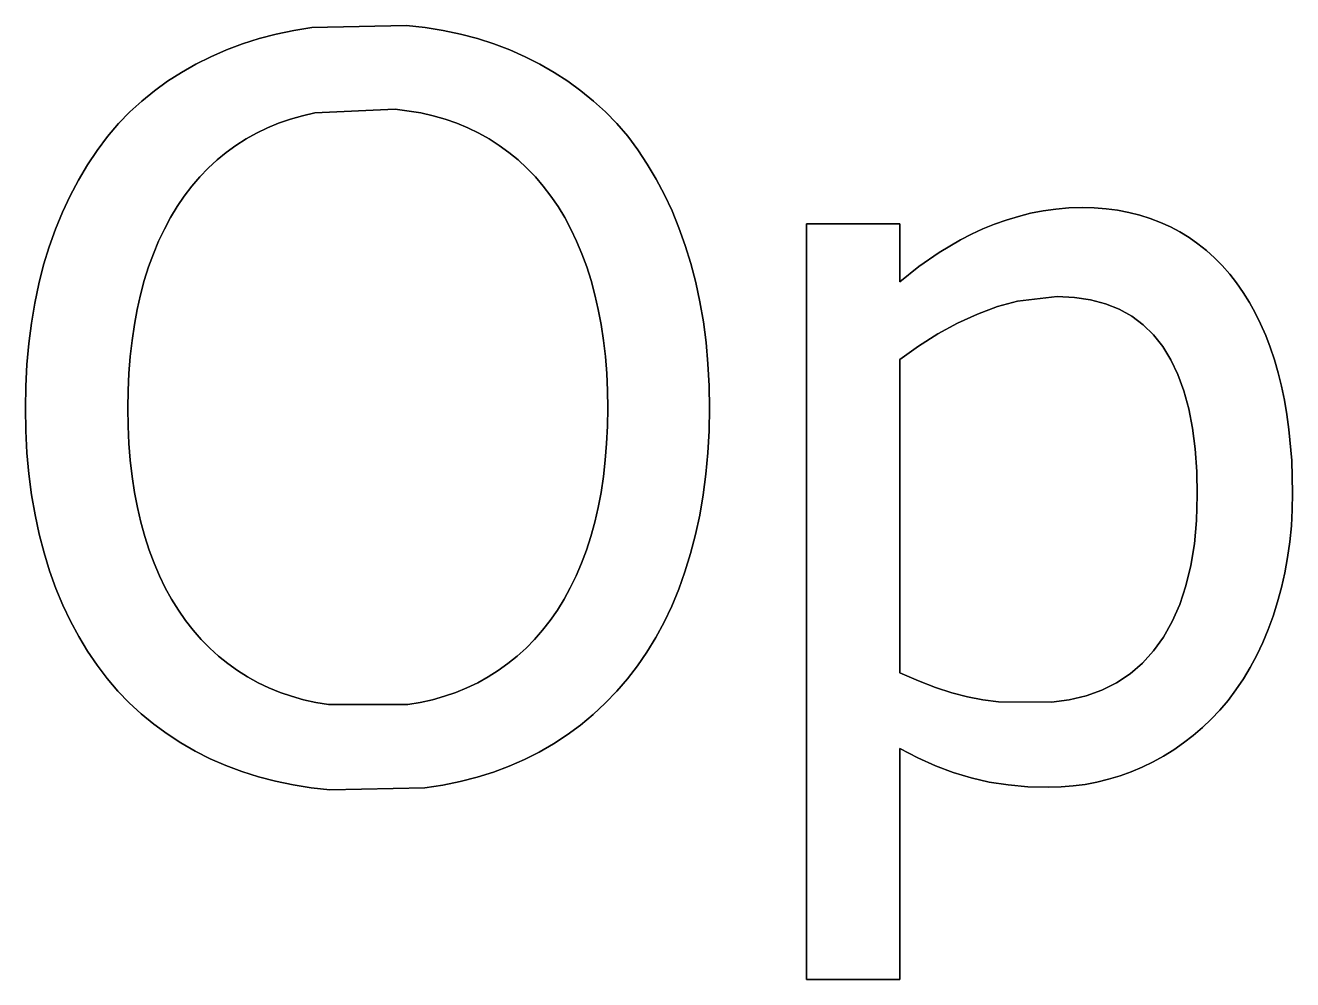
# Model space of a CAD drawing. Extents: x -216 to 0, y 0 to 300.
# Drawn here: x -156.72 to -137.75, y 85.89 to 100.18 of the extents above; entities that cross this region are included whole.
import ezdxf

# ---------------------------------------------------------------- set-up
doc = ezdxf.new("R2010")
doc.units = 0

msp = doc.modelspace()

# ---------------------------------------------------------------- linework, layer by layer
at = {"layer": 'layer0'}
for points in [[(-153.22, 99.98, 0), (-152.964, 100.048, 0)], [(-152.964, 100.048, 0), (-153.22, 99.98, 0)], [(-152.964, 100.048, 0), (-152.702, 100.103, 0)], [(-152.702, 100.103, 0), (-152.964, 100.048, 0)], [(-152.702, 100.103, 0), (-152.432, 100.147, 0)], [(-152.432, 100.147, 0), (-152.702, 100.103, 0)], [(-152.432, 100.147, 0), (-151.012, 100.179, 0)], [(-151.012, 100.179, 0), (-152.432, 100.147, 0)], [(-151.012, 100.179, 0), (-150.735, 100.147, 0)], [(-150.735, 100.147, 0), (-151.012, 100.179, 0)], [(-150.735, 100.147, 0), (-150.466, 100.103, 0)], [(-150.466, 100.103, 0), (-150.735, 100.147, 0)], [(-150.466, 100.103, 0), (-150.204, 100.048, 0)], [(-150.204, 100.048, 0), (-150.466, 100.103, 0)], [(-150.204, 100.048, 0), (-149.951, 99.98, 0)], [(-149.951, 99.98, 0), (-150.204, 100.048, 0)], [(-153.71, 99.811, 0), (-153.469, 99.901, 0)], [(-153.469, 99.901, 0), (-153.71, 99.811, 0)], [(-153.469, 99.901, 0), (-153.22, 99.98, 0)], [(-153.22, 99.98, 0), (-153.469, 99.901, 0)], [(-149.951, 99.98, 0), (-149.705, 99.901, 0)], [(-149.705, 99.901, 0), (-149.951, 99.98, 0)], [(-149.705, 99.901, 0), (-149.467, 99.811, 0)], [(-149.467, 99.811, 0), (-149.705, 99.901, 0)], [(-154.168, 99.598, 0), (-153.943, 99.71, 0)], [(-153.943, 99.71, 0), (-154.168, 99.598, 0)], [(-153.943, 99.71, 0), (-153.71, 99.811, 0)], [(-153.71, 99.811, 0), (-153.943, 99.71, 0)], [(-149.467, 99.811, 0), (-149.238, 99.71, 0)], [(-149.238, 99.71, 0), (-149.467, 99.811, 0)], [(-149.238, 99.71, 0), (-149.016, 99.598, 0)], [(-149.016, 99.598, 0), (-149.238, 99.71, 0)], [(-154.591, 99.342, 0), (-154.384, 99.475, 0)], [(-154.384, 99.475, 0), (-154.591, 99.342, 0)], [(-154.384, 99.475, 0), (-154.168, 99.598, 0)], [(-154.168, 99.598, 0), (-154.384, 99.475, 0)], [(-149.016, 99.598, 0), (-148.803, 99.475, 0)], [(-148.803, 99.475, 0), (-149.016, 99.598, 0)], [(-148.803, 99.475, 0), (-148.598, 99.342, 0)], [(-148.598, 99.342, 0), (-148.803, 99.475, 0)], [(-154.789, 99.199, 0), (-154.591, 99.342, 0)], [(-154.591, 99.342, 0), (-154.789, 99.199, 0)], [(-148.598, 99.342, 0), (-148.401, 99.199, 0)], [(-148.401, 99.199, 0), (-148.598, 99.342, 0)], [(-154.978, 99.046, 0), (-154.789, 99.199, 0)], [(-154.789, 99.199, 0), (-154.978, 99.046, 0)], [(-148.401, 99.199, 0), (-148.213, 99.046, 0)], [(-148.213, 99.046, 0), (-148.401, 99.199, 0)], [(-155.324, 98.712, 0), (-155.156, 98.884, 0)], [(-155.156, 98.884, 0), (-155.324, 98.712, 0)], [(-155.156, 98.884, 0), (-154.978, 99.046, 0)], [(-154.978, 99.046, 0), (-155.156, 98.884, 0)], [(-152.387, 98.869, 0), (-152.573, 98.827, 0)], [(-152.573, 98.827, 0), (-152.387, 98.869, 0)], [(-151.183, 98.926, 0), (-152.387, 98.869, 0)], [(-152.387, 98.869, 0), (-151.183, 98.926, 0)], [(-150.799, 98.869, 0), (-151.183, 98.926, 0)], [(-151.183, 98.926, 0), (-150.799, 98.869, 0)], [(-150.615, 98.827, 0), (-150.799, 98.869, 0)], [(-150.799, 98.869, 0), (-150.615, 98.827, 0)], [(-148.213, 99.046, 0), (-148.034, 98.884, 0)], [(-148.034, 98.884, 0), (-148.213, 99.046, 0)], [(-148.034, 98.884, 0), (-147.863, 98.712, 0)], [(-147.863, 98.712, 0), (-148.034, 98.884, 0)], [(-155.49, 98.514, 0), (-155.324, 98.712, 0)], [(-155.324, 98.712, 0), (-155.49, 98.514, 0)], [(-152.928, 98.715, 0), (-153.097, 98.645, 0)], [(-153.097, 98.645, 0), (-152.928, 98.715, 0)], [(-152.753, 98.775, 0), (-152.928, 98.715, 0)], [(-152.928, 98.715, 0), (-152.753, 98.775, 0)], [(-152.573, 98.827, 0), (-152.753, 98.775, 0)], [(-152.753, 98.775, 0), (-152.573, 98.827, 0)], [(-150.436, 98.775, 0), (-150.615, 98.827, 0)], [(-150.615, 98.827, 0), (-150.436, 98.775, 0)], [(-150.262, 98.715, 0), (-150.436, 98.775, 0)], [(-150.436, 98.775, 0), (-150.262, 98.715, 0)], [(-150.094, 98.645, 0), (-150.262, 98.715, 0)], [(-150.262, 98.715, 0), (-150.094, 98.645, 0)], [(-147.863, 98.712, 0), (-147.702, 98.518, 0)], [(-147.702, 98.518, 0), (-147.863, 98.712, 0)], [(-155.645, 98.307, 0), (-155.49, 98.514, 0)], [(-155.49, 98.514, 0), (-155.645, 98.307, 0)], [(-153.26, 98.567, 0), (-153.417, 98.479, 0)], [(-153.417, 98.479, 0), (-153.26, 98.567, 0)], [(-153.097, 98.645, 0), (-153.26, 98.567, 0)], [(-153.26, 98.567, 0), (-153.097, 98.645, 0)], [(-149.932, 98.567, 0), (-150.094, 98.645, 0)], [(-150.094, 98.645, 0), (-149.932, 98.567, 0)], [(-149.776, 98.479, 0), (-149.932, 98.567, 0)], [(-149.932, 98.567, 0), (-149.776, 98.479, 0)], [(-147.702, 98.518, 0), (-147.551, 98.315, 0)], [(-147.551, 98.315, 0), (-147.702, 98.518, 0)], [(-155.791, 98.09, 0), (-155.645, 98.307, 0)], [(-155.645, 98.307, 0), (-155.791, 98.09, 0)], [(-153.568, 98.383, 0), (-153.713, 98.278, 0)], [(-153.713, 98.278, 0), (-153.568, 98.383, 0)], [(-153.417, 98.479, 0), (-153.568, 98.383, 0)], [(-153.568, 98.383, 0), (-153.417, 98.479, 0)], [(-149.625, 98.383, 0), (-149.776, 98.479, 0)], [(-149.776, 98.479, 0), (-149.625, 98.383, 0)], [(-149.481, 98.278, 0), (-149.625, 98.383, 0)], [(-149.625, 98.383, 0), (-149.481, 98.278, 0)], [(-147.551, 98.315, 0), (-147.409, 98.101, 0)], [(-147.409, 98.101, 0), (-147.551, 98.315, 0)], [(-153.851, 98.164, 0), (-153.983, 98.042, 0)], [(-153.983, 98.042, 0), (-153.851, 98.164, 0)], [(-153.713, 98.278, 0), (-153.851, 98.164, 0)], [(-153.851, 98.164, 0), (-153.713, 98.278, 0)], [(-149.342, 98.164, 0), (-149.481, 98.278, 0)], [(-149.481, 98.278, 0), (-149.342, 98.164, 0)], [(-149.21, 98.042, 0), (-149.342, 98.164, 0)], [(-149.342, 98.164, 0), (-149.21, 98.042, 0)], [(-155.926, 97.864, 0), (-155.791, 98.09, 0)], [(-155.791, 98.09, 0), (-155.926, 97.864, 0)], [(-153.983, 98.042, 0), (-154.109, 97.911, 0)], [(-154.109, 97.911, 0), (-153.983, 98.042, 0)], [(-149.084, 97.911, 0), (-149.21, 98.042, 0)], [(-149.21, 98.042, 0), (-149.084, 97.911, 0)], [(-147.409, 98.101, 0), (-147.276, 97.877, 0)], [(-147.276, 97.877, 0), (-147.409, 98.101, 0)], [(-156.051, 97.628, 0), (-155.926, 97.864, 0)], [(-155.926, 97.864, 0), (-156.051, 97.628, 0)], [(-154.229, 97.771, 0), (-154.341, 97.623, 0)], [(-154.341, 97.623, 0), (-154.229, 97.771, 0)], [(-154.109, 97.911, 0), (-154.229, 97.771, 0)], [(-154.229, 97.771, 0), (-154.109, 97.911, 0)], [(-148.965, 97.771, 0), (-149.084, 97.911, 0)], [(-149.084, 97.911, 0), (-148.965, 97.771, 0)], [(-148.852, 97.623, 0), (-148.965, 97.771, 0)], [(-148.965, 97.771, 0), (-148.852, 97.623, 0)], [(-147.276, 97.877, 0), (-147.152, 97.644, 0)], [(-147.152, 97.644, 0), (-147.276, 97.877, 0)], [(-156.166, 97.383, 0), (-156.051, 97.628, 0)], [(-156.051, 97.628, 0), (-156.166, 97.383, 0)], [(-154.341, 97.623, 0), (-154.447, 97.467, 0)], [(-154.447, 97.467, 0), (-154.341, 97.623, 0)], [(-148.745, 97.467, 0), (-148.852, 97.623, 0)], [(-148.852, 97.623, 0), (-148.745, 97.467, 0)], [(-147.152, 97.644, 0), (-147.038, 97.401, 0)], [(-147.038, 97.401, 0), (-147.152, 97.644, 0)], [(-156.27, 97.128, 0), (-156.166, 97.383, 0)], [(-156.166, 97.383, 0), (-156.27, 97.128, 0)], [(-154.447, 97.467, 0), (-154.547, 97.303, 0)], [(-154.547, 97.303, 0), (-154.447, 97.467, 0)], [(-148.645, 97.303, 0), (-148.745, 97.467, 0)], [(-148.745, 97.467, 0), (-148.645, 97.303, 0)], [(-147.038, 97.401, 0), (-146.934, 97.148, 0)], [(-146.934, 97.148, 0), (-147.038, 97.401, 0)], [(-141.852, 97.32, 0), (-141.668, 97.367, 0)], [(-141.668, 97.367, 0), (-141.852, 97.32, 0)], [(-141.668, 97.367, 0), (-141.48, 97.403, 0)], [(-141.48, 97.403, 0), (-141.668, 97.367, 0)], [(-141.48, 97.403, 0), (-141.29, 97.43, 0)], [(-141.29, 97.43, 0), (-141.48, 97.403, 0)], [(-141.29, 97.43, 0), (-141.096, 97.447, 0)], [(-141.096, 97.447, 0), (-141.29, 97.43, 0)], [(-141.096, 97.447, 0), (-140.899, 97.452, 0)], [(-140.899, 97.452, 0), (-141.096, 97.447, 0)], [(-140.899, 97.452, 0), (-140.717, 97.448, 0)], [(-140.717, 97.448, 0), (-140.899, 97.452, 0)], [(-140.717, 97.448, 0), (-140.539, 97.434, 0)], [(-140.539, 97.434, 0), (-140.717, 97.448, 0)], [(-140.539, 97.434, 0), (-140.366, 97.411, 0)], [(-140.366, 97.411, 0), (-140.539, 97.434, 0)], [(-140.366, 97.411, 0), (-140.198, 97.379, 0)], [(-140.198, 97.379, 0), (-140.366, 97.411, 0)], [(-140.198, 97.379, 0), (-140.035, 97.338, 0)], [(-140.035, 97.338, 0), (-140.198, 97.379, 0)], [(-154.547, 97.303, 0), (-154.639, 97.13, 0)], [(-154.639, 97.13, 0), (-154.547, 97.303, 0)], [(-148.552, 97.13, 0), (-148.645, 97.303, 0)], [(-148.645, 97.303, 0), (-148.552, 97.13, 0)], [(-145.026, 97.209, 0), (-143.629, 97.209, 0)], [(-145.026, 85.895, 0), (-145.026, 97.209, 0)], [(-143.629, 97.209, 0), (-145.026, 97.209, 0)], [(-145.026, 97.209, 0), (-145.026, 85.895, 0)], [(-143.629, 97.209, 0), (-143.629, 96.341, 0)], [(-143.629, 96.341, 0), (-143.629, 97.209, 0)], [(-142.383, 97.131, 0), (-142.21, 97.202, 0)], [(-142.21, 97.202, 0), (-142.383, 97.131, 0)], [(-142.21, 97.202, 0), (-142.033, 97.265, 0)], [(-142.033, 97.265, 0), (-142.21, 97.202, 0)], [(-142.033, 97.265, 0), (-141.852, 97.32, 0)], [(-141.852, 97.32, 0), (-142.033, 97.265, 0)], [(-140.035, 97.338, 0), (-139.877, 97.288, 0)], [(-139.877, 97.288, 0), (-140.035, 97.338, 0)], [(-139.877, 97.288, 0), (-139.724, 97.23, 0)], [(-139.724, 97.23, 0), (-139.877, 97.288, 0)], [(-139.724, 97.23, 0), (-139.576, 97.162, 0)], [(-139.576, 97.162, 0), (-139.724, 97.23, 0)], [(-139.576, 97.162, 0), (-139.433, 97.087, 0)], [(-139.433, 97.087, 0), (-139.576, 97.162, 0)], [(-156.364, 96.865, 0), (-156.27, 97.128, 0)], [(-156.27, 97.128, 0), (-156.364, 96.865, 0)], [(-154.639, 97.13, 0), (-154.725, 96.95, 0)], [(-154.725, 96.95, 0), (-154.639, 97.13, 0)], [(-148.466, 96.95, 0), (-148.552, 97.13, 0)], [(-148.552, 97.13, 0), (-148.466, 96.95, 0)], [(-146.934, 97.148, 0), (-146.84, 96.885, 0)], [(-146.84, 96.885, 0), (-146.934, 97.148, 0)], [(-142.719, 96.967, 0), (-142.553, 97.052, 0)], [(-142.553, 97.052, 0), (-142.719, 96.967, 0)], [(-142.553, 97.052, 0), (-142.383, 97.131, 0)], [(-142.383, 97.131, 0), (-142.553, 97.052, 0)], [(-139.433, 97.087, 0), (-139.295, 97.002, 0)], [(-139.295, 97.002, 0), (-139.433, 97.087, 0)], [(-139.295, 97.002, 0), (-139.163, 96.909, 0)], [(-139.163, 96.909, 0), (-139.295, 97.002, 0)], [(-156.447, 96.593, 0), (-156.364, 96.865, 0)], [(-156.364, 96.865, 0), (-156.447, 96.593, 0)], [(-154.725, 96.95, 0), (-154.804, 96.761, 0)], [(-154.804, 96.761, 0), (-154.725, 96.95, 0)], [(-148.387, 96.761, 0), (-148.466, 96.95, 0)], [(-148.466, 96.95, 0), (-148.387, 96.761, 0)], [(-146.84, 96.885, 0), (-146.756, 96.613, 0)], [(-146.756, 96.613, 0), (-146.84, 96.885, 0)], [(-143.343, 96.568, 0), (-143.039, 96.778, 0)], [(-143.039, 96.778, 0), (-143.343, 96.568, 0)], [(-143.039, 96.778, 0), (-142.719, 96.967, 0)], [(-142.719, 96.967, 0), (-143.039, 96.778, 0)], [(-139.163, 96.909, 0), (-139.036, 96.808, 0)], [(-139.036, 96.808, 0), (-139.163, 96.909, 0)], [(-139.036, 96.808, 0), (-138.914, 96.699, 0)], [(-138.914, 96.699, 0), (-139.036, 96.808, 0)], [(-156.519, 96.312, 0), (-156.447, 96.593, 0)], [(-156.447, 96.593, 0), (-156.519, 96.312, 0)], [(-154.804, 96.761, 0), (-154.875, 96.564, 0)], [(-154.875, 96.564, 0), (-154.804, 96.761, 0)], [(-148.315, 96.564, 0), (-148.387, 96.761, 0)], [(-148.387, 96.761, 0), (-148.315, 96.564, 0)], [(-146.756, 96.613, 0), (-146.683, 96.331, 0)], [(-146.683, 96.331, 0), (-146.756, 96.613, 0)], [(-138.914, 96.699, 0), (-138.799, 96.582, 0)], [(-138.799, 96.582, 0), (-138.914, 96.699, 0)], [(-154.875, 96.564, 0), (-154.94, 96.36, 0)], [(-154.94, 96.36, 0), (-154.875, 96.564, 0)], [(-148.25, 96.36, 0), (-148.315, 96.564, 0)], [(-148.315, 96.564, 0), (-148.25, 96.36, 0)], [(-143.629, 96.341, 0), (-143.343, 96.568, 0)], [(-143.343, 96.568, 0), (-143.629, 96.341, 0)], [(-138.799, 96.582, 0), (-138.688, 96.456, 0)], [(-138.688, 96.456, 0), (-138.799, 96.582, 0)], [(-138.688, 96.456, 0), (-138.584, 96.323, 0)], [(-138.584, 96.323, 0), (-138.688, 96.456, 0)], [(-156.58, 96.022, 0), (-156.519, 96.312, 0)], [(-156.519, 96.312, 0), (-156.58, 96.022, 0)], [(-154.94, 96.36, 0), (-154.997, 96.147, 0)], [(-154.997, 96.147, 0), (-154.94, 96.36, 0)], [(-148.192, 96.147, 0), (-148.25, 96.36, 0)], [(-148.25, 96.36, 0), (-148.192, 96.147, 0)], [(-146.683, 96.331, 0), (-146.621, 96.04, 0)], [(-146.621, 96.04, 0), (-146.683, 96.331, 0)], [(-138.584, 96.323, 0), (-138.485, 96.181, 0)], [(-138.485, 96.181, 0), (-138.584, 96.323, 0)], [(-156.631, 95.723, 0), (-156.58, 96.022, 0)], [(-156.58, 96.022, 0), (-156.631, 95.723, 0)], [(-154.997, 96.147, 0), (-155.047, 95.927, 0)], [(-155.047, 95.927, 0), (-154.997, 96.147, 0)], [(-148.142, 95.927, 0), (-148.192, 96.147, 0)], [(-148.192, 96.147, 0), (-148.142, 95.927, 0)], [(-146.621, 96.04, 0), (-146.569, 95.74, 0)], [(-146.569, 95.74, 0), (-146.621, 96.04, 0)], [(-142.165, 95.969, 0), (-141.864, 96.051, 0)], [(-141.864, 96.051, 0), (-142.165, 95.969, 0)], [(-141.864, 96.051, 0), (-141.269, 96.119, 0)], [(-141.269, 96.119, 0), (-141.864, 96.051, 0)], [(-141.269, 96.119, 0), (-141.012, 96.107, 0)], [(-141.012, 96.107, 0), (-141.269, 96.119, 0)], [(-141.012, 96.107, 0), (-140.772, 96.072, 0)], [(-140.772, 96.072, 0), (-141.012, 96.107, 0)], [(-140.772, 96.072, 0), (-140.549, 96.013, 0)], [(-140.549, 96.013, 0), (-140.772, 96.072, 0)], [(-138.485, 96.181, 0), (-138.392, 96.032, 0)], [(-138.392, 96.032, 0), (-138.485, 96.181, 0)], [(-138.392, 96.032, 0), (-138.305, 95.875, 0)], [(-138.305, 95.875, 0), (-138.392, 96.032, 0)], [(-155.047, 95.927, 0), (-155.089, 95.699, 0)], [(-155.089, 95.699, 0), (-155.047, 95.927, 0)], [(-148.099, 95.699, 0), (-148.142, 95.927, 0)], [(-148.142, 95.927, 0), (-148.099, 95.699, 0)], [(-142.764, 95.722, 0), (-142.465, 95.858, 0)], [(-142.465, 95.858, 0), (-142.764, 95.722, 0)], [(-142.465, 95.858, 0), (-142.165, 95.969, 0)], [(-142.165, 95.969, 0), (-142.465, 95.858, 0)], [(-140.549, 96.013, 0), (-140.344, 95.931, 0)], [(-140.344, 95.931, 0), (-140.549, 96.013, 0)], [(-140.344, 95.931, 0), (-140.155, 95.826, 0)], [(-140.155, 95.826, 0), (-140.344, 95.931, 0)], [(-138.305, 95.875, 0), (-138.224, 95.711, 0)], [(-138.224, 95.711, 0), (-138.305, 95.875, 0)], [(-156.67, 95.417, 0), (-156.631, 95.723, 0)], [(-156.631, 95.723, 0), (-156.67, 95.417, 0)], [(-155.089, 95.699, 0), (-155.124, 95.464, 0)], [(-155.124, 95.464, 0), (-155.089, 95.699, 0)], [(-148.064, 95.464, 0), (-148.099, 95.699, 0)], [(-148.099, 95.699, 0), (-148.064, 95.464, 0)], [(-146.569, 95.74, 0), (-146.529, 95.43, 0)], [(-146.529, 95.43, 0), (-146.569, 95.74, 0)], [(-143.058, 95.561, 0), (-142.764, 95.722, 0)], [(-142.764, 95.722, 0), (-143.058, 95.561, 0)], [(-140.155, 95.826, 0), (-139.983, 95.697, 0)], [(-139.983, 95.697, 0), (-140.155, 95.826, 0)], [(-139.983, 95.697, 0), (-139.828, 95.545, 0)], [(-139.828, 95.545, 0), (-139.983, 95.697, 0)], [(-138.224, 95.711, 0), (-138.149, 95.539, 0)], [(-138.149, 95.539, 0), (-138.224, 95.711, 0)], [(-155.124, 95.464, 0), (-155.151, 95.22, 0)], [(-155.151, 95.22, 0), (-155.124, 95.464, 0)], [(-148.036, 95.22, 0), (-148.064, 95.464, 0)], [(-148.064, 95.464, 0), (-148.036, 95.22, 0)], [(-143.347, 95.379, 0), (-143.058, 95.561, 0)], [(-143.058, 95.561, 0), (-143.347, 95.379, 0)], [(-139.828, 95.545, 0), (-139.69, 95.37, 0)], [(-139.69, 95.37, 0), (-139.828, 95.545, 0)], [(-138.149, 95.539, 0), (-138.08, 95.36, 0)], [(-138.08, 95.36, 0), (-138.149, 95.539, 0)], [(-156.698, 95.101, 0), (-156.67, 95.417, 0)], [(-156.67, 95.417, 0), (-156.698, 95.101, 0)], [(-146.529, 95.43, 0), (-146.5, 95.111, 0)], [(-146.5, 95.111, 0), (-146.529, 95.43, 0)], [(-143.629, 95.177, 0), (-143.347, 95.379, 0)], [(-143.347, 95.379, 0), (-143.629, 95.177, 0)], [(-139.69, 95.37, 0), (-139.568, 95.172, 0)], [(-139.568, 95.172, 0), (-139.69, 95.37, 0)], [(-138.08, 95.36, 0), (-138.017, 95.173, 0)], [(-138.017, 95.173, 0), (-138.08, 95.36, 0)], [(-156.715, 94.778, 0), (-156.698, 95.101, 0)], [(-156.698, 95.101, 0), (-156.715, 94.778, 0)], [(-155.151, 95.22, 0), (-155.171, 94.97, 0)], [(-155.171, 94.97, 0), (-155.151, 95.22, 0)], [(-148.016, 94.97, 0), (-148.036, 95.22, 0)], [(-148.036, 95.22, 0), (-148.016, 94.97, 0)], [(-146.5, 95.111, 0), (-146.482, 94.784, 0)], [(-146.482, 94.784, 0), (-146.5, 95.111, 0)], [(-143.629, 90.489, 0), (-143.629, 95.177, 0)], [(-143.629, 95.177, 0), (-143.629, 90.489, 0)], [(-139.568, 95.172, 0), (-139.463, 94.951, 0)], [(-139.463, 94.951, 0), (-139.568, 95.172, 0)], [(-138.017, 95.173, 0), (-137.961, 94.979, 0)], [(-137.961, 94.979, 0), (-138.017, 95.173, 0)], [(-155.171, 94.97, 0), (-155.182, 94.712, 0)], [(-155.182, 94.712, 0), (-155.171, 94.97, 0)], [(-148.004, 94.712, 0), (-148.016, 94.97, 0)], [(-148.016, 94.97, 0), (-148.004, 94.712, 0)], [(-139.463, 94.951, 0), (-139.374, 94.707, 0)], [(-139.374, 94.707, 0), (-139.463, 94.951, 0)], [(-137.961, 94.979, 0), (-137.911, 94.778, 0)], [(-137.911, 94.778, 0), (-137.961, 94.979, 0)], [(-156.721, 94.447, 0), (-156.715, 94.778, 0)], [(-156.715, 94.778, 0), (-156.721, 94.447, 0)], [(-155.182, 94.712, 0), (-155.186, 94.447, 0)], [(-155.186, 94.447, 0), (-155.182, 94.712, 0)], [(-148, 94.447, 0), (-148.004, 94.712, 0)], [(-148.004, 94.712, 0), (-148, 94.447, 0)], [(-146.482, 94.784, 0), (-146.476, 94.447, 0)], [(-146.476, 94.447, 0), (-146.482, 94.784, 0)], [(-139.374, 94.707, 0), (-139.302, 94.44, 0)], [(-139.302, 94.44, 0), (-139.374, 94.707, 0)], [(-137.911, 94.778, 0), (-137.867, 94.57, 0)], [(-137.867, 94.57, 0), (-137.911, 94.778, 0)], [(-137.867, 94.57, 0), (-137.83, 94.354, 0)], [(-137.83, 94.354, 0), (-137.867, 94.57, 0)], [(-156.715, 94.11, 0), (-156.721, 94.447, 0)], [(-156.721, 94.447, 0), (-156.715, 94.11, 0)], [(-155.186, 94.447, 0), (-155.182, 94.18, 0)], [(-155.182, 94.18, 0), (-155.186, 94.447, 0)], [(-148.004, 94.18, 0), (-148, 94.447, 0)], [(-148, 94.447, 0), (-148.004, 94.18, 0)], [(-146.476, 94.447, 0), (-146.482, 94.11, 0)], [(-146.482, 94.11, 0), (-146.476, 94.447, 0)], [(-139.302, 94.44, 0), (-139.246, 94.15, 0)], [(-139.246, 94.15, 0), (-139.302, 94.44, 0)], [(-137.83, 94.354, 0), (-137.8, 94.132, 0)], [(-137.8, 94.132, 0), (-137.83, 94.354, 0)], [(-155.182, 94.18, 0), (-155.17, 93.92, 0)], [(-155.17, 93.92, 0), (-155.182, 94.18, 0)], [(-148.017, 93.92, 0), (-148.004, 94.18, 0)], [(-148.004, 94.18, 0), (-148.017, 93.92, 0)], [(-139.246, 94.15, 0), (-139.206, 93.838, 0)], [(-139.206, 93.838, 0), (-139.246, 94.15, 0)], [(-137.8, 94.132, 0), (-137.759, 93.668, 0)], [(-137.759, 93.668, 0), (-137.8, 94.132, 0)], [(-156.697, 93.782, 0), (-156.715, 94.11, 0)], [(-156.715, 94.11, 0), (-156.697, 93.782, 0)], [(-146.482, 94.11, 0), (-146.5, 93.781, 0)], [(-146.5, 93.781, 0), (-146.482, 94.11, 0)], [(-156.668, 93.464, 0), (-156.697, 93.782, 0)], [(-156.697, 93.782, 0), (-156.668, 93.464, 0)], [(-155.17, 93.92, 0), (-155.15, 93.669, 0)], [(-155.15, 93.669, 0), (-155.17, 93.92, 0)], [(-148.037, 93.669, 0), (-148.017, 93.92, 0)], [(-148.017, 93.92, 0), (-148.037, 93.669, 0)], [(-146.5, 93.781, 0), (-146.53, 93.461, 0)], [(-146.53, 93.461, 0), (-146.5, 93.781, 0)], [(-139.206, 93.838, 0), (-139.182, 93.503, 0)], [(-139.182, 93.503, 0), (-139.206, 93.838, 0)], [(-155.15, 93.669, 0), (-155.122, 93.425, 0)], [(-155.122, 93.425, 0), (-155.15, 93.669, 0)], [(-148.065, 93.425, 0), (-148.037, 93.669, 0)], [(-148.037, 93.669, 0), (-148.065, 93.425, 0)], [(-137.759, 93.668, 0), (-137.745, 93.177, 0)], [(-137.745, 93.177, 0), (-137.759, 93.668, 0)], [(-156.628, 93.154, 0), (-156.668, 93.464, 0)], [(-156.668, 93.464, 0), (-156.628, 93.154, 0)], [(-155.122, 93.425, 0), (-155.086, 93.189, 0)], [(-155.086, 93.189, 0), (-155.122, 93.425, 0)], [(-148.101, 93.189, 0), (-148.065, 93.425, 0)], [(-148.065, 93.425, 0), (-148.101, 93.189, 0)], [(-146.53, 93.461, 0), (-146.571, 93.15, 0)], [(-146.571, 93.15, 0), (-146.53, 93.461, 0)], [(-139.182, 93.503, 0), (-139.174, 93.145, 0)], [(-139.174, 93.145, 0), (-139.182, 93.503, 0)], [(-155.086, 93.189, 0), (-155.042, 92.961, 0)], [(-155.042, 92.961, 0), (-155.086, 93.189, 0)], [(-148.145, 92.961, 0), (-148.101, 93.189, 0)], [(-148.101, 93.189, 0), (-148.145, 92.961, 0)], [(-137.745, 93.177, 0), (-137.75, 92.929, 0)], [(-137.75, 92.929, 0), (-137.745, 93.177, 0)], [(-156.576, 92.854, 0), (-156.628, 93.154, 0)], [(-156.628, 93.154, 0), (-156.576, 92.854, 0)], [(-146.571, 93.15, 0), (-146.623, 92.848, 0)], [(-146.623, 92.848, 0), (-146.571, 93.15, 0)], [(-139.174, 93.145, 0), (-139.185, 92.77, 0)], [(-139.185, 92.77, 0), (-139.174, 93.145, 0)], [(-156.514, 92.564, 0), (-156.576, 92.854, 0)], [(-156.576, 92.854, 0), (-156.514, 92.564, 0)], [(-155.042, 92.961, 0), (-154.991, 92.741, 0)], [(-154.991, 92.741, 0), (-155.042, 92.961, 0)], [(-148.196, 92.741, 0), (-148.145, 92.961, 0)], [(-148.145, 92.961, 0), (-148.196, 92.741, 0)], [(-146.623, 92.848, 0), (-146.686, 92.556, 0)], [(-146.686, 92.556, 0), (-146.623, 92.848, 0)], [(-137.75, 92.929, 0), (-137.764, 92.686, 0)], [(-137.764, 92.686, 0), (-137.75, 92.929, 0)], [(-154.991, 92.741, 0), (-154.932, 92.528, 0)], [(-154.932, 92.528, 0), (-154.991, 92.741, 0)], [(-148.254, 92.528, 0), (-148.196, 92.741, 0)], [(-148.196, 92.741, 0), (-148.254, 92.528, 0)], [(-139.185, 92.77, 0), (-139.216, 92.419, 0)], [(-139.216, 92.419, 0), (-139.185, 92.77, 0)], [(-137.764, 92.686, 0), (-137.788, 92.447, 0)], [(-137.788, 92.447, 0), (-137.764, 92.686, 0)], [(-156.441, 92.283, 0), (-156.514, 92.564, 0)], [(-156.514, 92.564, 0), (-156.441, 92.283, 0)], [(-154.932, 92.528, 0), (-154.866, 92.324, 0)], [(-154.866, 92.324, 0), (-154.932, 92.528, 0)], [(-148.32, 92.324, 0), (-148.254, 92.528, 0)], [(-148.254, 92.528, 0), (-148.32, 92.324, 0)], [(-146.686, 92.556, 0), (-146.76, 92.273, 0)], [(-146.76, 92.273, 0), (-146.686, 92.556, 0)], [(-139.216, 92.419, 0), (-139.269, 92.092, 0)], [(-139.269, 92.092, 0), (-139.216, 92.419, 0)], [(-137.788, 92.447, 0), (-137.82, 92.214, 0)], [(-137.82, 92.214, 0), (-137.788, 92.447, 0)], [(-156.357, 92.013, 0), (-156.441, 92.283, 0)], [(-156.441, 92.283, 0), (-156.357, 92.013, 0)], [(-154.866, 92.324, 0), (-154.793, 92.128, 0)], [(-154.793, 92.128, 0), (-154.866, 92.324, 0)], [(-148.393, 92.128, 0), (-148.32, 92.324, 0)], [(-148.32, 92.324, 0), (-148.393, 92.128, 0)], [(-146.76, 92.273, 0), (-146.844, 92.001, 0)], [(-146.844, 92.001, 0), (-146.76, 92.273, 0)], [(-154.793, 92.128, 0), (-154.713, 91.94, 0)], [(-154.713, 91.94, 0), (-154.793, 92.128, 0)], [(-148.473, 91.94, 0), (-148.393, 92.128, 0)], [(-148.393, 92.128, 0), (-148.473, 91.94, 0)], [(-139.269, 92.092, 0), (-139.342, 91.788, 0)], [(-139.342, 91.788, 0), (-139.269, 92.092, 0)], [(-137.82, 92.214, 0), (-137.861, 91.986, 0)], [(-137.861, 91.986, 0), (-137.82, 92.214, 0)], [(-156.263, 91.752, 0), (-156.357, 92.013, 0)], [(-156.357, 92.013, 0), (-156.263, 91.752, 0)], [(-154.713, 91.94, 0), (-154.625, 91.761, 0)], [(-154.625, 91.761, 0), (-154.713, 91.94, 0)], [(-148.561, 91.761, 0), (-148.473, 91.94, 0)], [(-148.473, 91.94, 0), (-148.561, 91.761, 0)], [(-146.844, 92.001, 0), (-146.938, 91.739, 0)], [(-146.938, 91.739, 0), (-146.844, 92.001, 0)], [(-137.861, 91.986, 0), (-137.911, 91.764, 0)], [(-137.911, 91.764, 0), (-137.861, 91.986, 0)], [(-156.159, 91.501, 0), (-156.263, 91.752, 0)], [(-156.263, 91.752, 0), (-156.159, 91.501, 0)], [(-154.625, 91.761, 0), (-154.531, 91.589, 0)], [(-154.531, 91.589, 0), (-154.625, 91.761, 0)], [(-148.655, 91.589, 0), (-148.561, 91.761, 0)], [(-148.561, 91.761, 0), (-148.655, 91.589, 0)], [(-146.938, 91.739, 0), (-147.043, 91.487, 0)], [(-147.043, 91.487, 0), (-146.938, 91.739, 0)], [(-139.342, 91.788, 0), (-139.435, 91.509, 0)], [(-139.435, 91.509, 0), (-139.342, 91.788, 0)], [(-137.911, 91.764, 0), (-137.97, 91.548, 0)], [(-137.97, 91.548, 0), (-137.911, 91.764, 0)], [(-156.045, 91.26, 0), (-156.159, 91.501, 0)], [(-156.159, 91.501, 0), (-156.045, 91.26, 0)], [(-154.531, 91.589, 0), (-154.43, 91.426, 0)], [(-154.43, 91.426, 0), (-154.531, 91.589, 0)], [(-148.755, 91.426, 0), (-148.655, 91.589, 0)], [(-148.655, 91.589, 0), (-148.755, 91.426, 0)], [(-147.043, 91.487, 0), (-147.157, 91.246, 0)], [(-147.157, 91.246, 0), (-147.043, 91.487, 0)], [(-139.435, 91.509, 0), (-139.547, 91.254, 0)], [(-139.547, 91.254, 0), (-139.435, 91.509, 0)], [(-137.97, 91.548, 0), (-138.036, 91.338, 0)], [(-138.036, 91.338, 0), (-137.97, 91.548, 0)], [(-154.43, 91.426, 0), (-154.323, 91.271, 0)], [(-154.323, 91.271, 0), (-154.43, 91.426, 0)], [(-148.863, 91.271, 0), (-148.755, 91.426, 0)], [(-148.755, 91.426, 0), (-148.863, 91.271, 0)], [(-138.036, 91.338, 0), (-138.11, 91.135, 0)], [(-138.11, 91.135, 0), (-138.036, 91.338, 0)], [(-155.922, 91.03, 0), (-156.045, 91.26, 0)], [(-156.045, 91.26, 0), (-155.922, 91.03, 0)], [(-154.323, 91.271, 0), (-154.209, 91.125, 0)], [(-154.209, 91.125, 0), (-154.323, 91.271, 0)], [(-154.209, 91.125, 0), (-154.088, 90.987, 0)], [(-154.088, 90.987, 0), (-154.209, 91.125, 0)], [(-149.097, 90.987, 0), (-148.977, 91.125, 0)], [(-148.977, 91.125, 0), (-149.097, 90.987, 0)], [(-148.977, 91.125, 0), (-148.863, 91.271, 0)], [(-148.863, 91.271, 0), (-148.977, 91.125, 0)], [(-147.157, 91.246, 0), (-147.28, 91.016, 0)], [(-147.28, 91.016, 0), (-147.157, 91.246, 0)], [(-139.547, 91.254, 0), (-139.678, 91.022, 0)], [(-139.678, 91.022, 0), (-139.547, 91.254, 0)], [(-138.11, 91.135, 0), (-138.193, 90.939, 0)], [(-138.193, 90.939, 0), (-138.11, 91.135, 0)], [(-155.789, 90.81, 0), (-155.922, 91.03, 0)], [(-155.922, 91.03, 0), (-155.789, 90.81, 0)], [(-154.088, 90.987, 0), (-153.961, 90.858, 0)], [(-153.961, 90.858, 0), (-154.088, 90.987, 0)], [(-149.223, 90.858, 0), (-149.097, 90.987, 0)], [(-149.097, 90.987, 0), (-149.223, 90.858, 0)], [(-147.28, 91.016, 0), (-147.413, 90.798, 0)], [(-147.413, 90.798, 0), (-147.28, 91.016, 0)], [(-139.678, 91.022, 0), (-139.827, 90.815, 0)], [(-139.827, 90.815, 0), (-139.678, 91.022, 0)], [(-138.193, 90.939, 0), (-138.282, 90.75, 0)], [(-138.282, 90.75, 0), (-138.193, 90.939, 0)], [(-155.646, 90.6, 0), (-155.789, 90.81, 0)], [(-155.789, 90.81, 0), (-155.646, 90.6, 0)], [(-153.961, 90.858, 0), (-153.828, 90.737, 0)], [(-153.828, 90.737, 0), (-153.961, 90.858, 0)], [(-153.828, 90.737, 0), (-153.689, 90.625, 0)], [(-153.689, 90.625, 0), (-153.828, 90.737, 0)], [(-149.495, 90.625, 0), (-149.356, 90.737, 0)], [(-149.356, 90.737, 0), (-149.495, 90.625, 0)], [(-149.356, 90.737, 0), (-149.223, 90.858, 0)], [(-149.223, 90.858, 0), (-149.356, 90.737, 0)], [(-147.413, 90.798, 0), (-147.554, 90.591, 0)], [(-147.554, 90.591, 0), (-147.413, 90.798, 0)], [(-139.827, 90.815, 0), (-139.995, 90.633, 0)], [(-139.995, 90.633, 0), (-139.827, 90.815, 0)], [(-138.282, 90.75, 0), (-138.379, 90.569, 0)], [(-138.379, 90.569, 0), (-138.282, 90.75, 0)], [(-155.495, 90.401, 0), (-155.646, 90.6, 0)], [(-155.646, 90.6, 0), (-155.495, 90.401, 0)], [(-153.689, 90.625, 0), (-153.544, 90.521, 0)], [(-153.544, 90.521, 0), (-153.689, 90.625, 0)], [(-153.544, 90.521, 0), (-153.393, 90.426, 0)], [(-153.393, 90.426, 0), (-153.544, 90.521, 0)], [(-149.79, 90.426, 0), (-149.639, 90.521, 0)], [(-149.639, 90.521, 0), (-149.79, 90.426, 0)], [(-149.639, 90.521, 0), (-149.495, 90.625, 0)], [(-149.495, 90.625, 0), (-149.639, 90.521, 0)], [(-147.554, 90.591, 0), (-147.704, 90.396, 0)], [(-147.704, 90.396, 0), (-147.554, 90.591, 0)], [(-139.995, 90.633, 0), (-140.18, 90.474, 0)], [(-140.18, 90.474, 0), (-139.995, 90.633, 0)], [(-138.379, 90.569, 0), (-138.483, 90.396, 0)], [(-138.483, 90.396, 0), (-138.379, 90.569, 0)], [(-155.335, 90.213, 0), (-155.495, 90.401, 0)], [(-155.495, 90.401, 0), (-155.335, 90.213, 0)], [(-153.393, 90.426, 0), (-153.237, 90.34, 0)], [(-153.237, 90.34, 0), (-153.393, 90.426, 0)], [(-153.237, 90.34, 0), (-153.075, 90.263, 0)], [(-153.075, 90.263, 0), (-153.237, 90.34, 0)], [(-150.108, 90.263, 0), (-149.946, 90.34, 0)], [(-149.946, 90.34, 0), (-150.108, 90.263, 0)], [(-149.946, 90.34, 0), (-149.79, 90.426, 0)], [(-149.79, 90.426, 0), (-149.946, 90.34, 0)], [(-147.704, 90.396, 0), (-147.863, 90.213, 0)], [(-147.863, 90.213, 0), (-147.704, 90.396, 0)], [(-143.349, 90.366, 0), (-143.629, 90.489, 0)], [(-143.629, 90.489, 0), (-143.349, 90.366, 0)], [(-143.091, 90.266, 0), (-143.349, 90.366, 0)], [(-143.349, 90.366, 0), (-143.091, 90.266, 0)], [(-140.383, 90.34, 0), (-140.603, 90.229, 0)], [(-140.603, 90.229, 0), (-140.383, 90.34, 0)], [(-140.18, 90.474, 0), (-140.383, 90.34, 0)], [(-140.383, 90.34, 0), (-140.18, 90.474, 0)], [(-138.483, 90.396, 0), (-138.594, 90.231, 0)], [(-138.594, 90.231, 0), (-138.483, 90.396, 0)], [(-155.165, 90.038, 0), (-155.335, 90.213, 0)], [(-155.335, 90.213, 0), (-155.165, 90.038, 0)], [(-153.075, 90.263, 0), (-152.907, 90.195, 0)], [(-152.907, 90.195, 0), (-153.075, 90.263, 0)], [(-152.907, 90.195, 0), (-152.734, 90.136, 0)], [(-152.734, 90.136, 0), (-152.907, 90.195, 0)], [(-152.734, 90.136, 0), (-152.555, 90.085, 0)], [(-152.555, 90.085, 0), (-152.734, 90.136, 0)], [(-150.625, 90.085, 0), (-150.447, 90.136, 0)], [(-150.447, 90.136, 0), (-150.625, 90.085, 0)], [(-150.447, 90.136, 0), (-150.275, 90.195, 0)], [(-150.275, 90.195, 0), (-150.447, 90.136, 0)], [(-150.275, 90.195, 0), (-150.108, 90.263, 0)], [(-150.108, 90.263, 0), (-150.275, 90.195, 0)], [(-147.863, 90.213, 0), (-148.037, 90.033, 0)], [(-148.037, 90.033, 0), (-147.863, 90.213, 0)], [(-142.848, 90.186, 0), (-143.091, 90.266, 0)], [(-143.091, 90.266, 0), (-142.848, 90.186, 0)], [(-142.615, 90.126, 0), (-142.848, 90.186, 0)], [(-142.848, 90.186, 0), (-142.615, 90.126, 0)], [(-140.838, 90.144, 0), (-141.09, 90.083, 0)], [(-141.09, 90.083, 0), (-140.838, 90.144, 0)], [(-140.603, 90.229, 0), (-140.838, 90.144, 0)], [(-140.838, 90.144, 0), (-140.603, 90.229, 0)], [(-138.594, 90.231, 0), (-138.711, 90.075, 0)], [(-138.711, 90.075, 0), (-138.594, 90.231, 0)], [(-154.986, 89.872, 0), (-155.165, 90.038, 0)], [(-155.165, 90.038, 0), (-154.986, 89.872, 0)], [(-152.555, 90.085, 0), (-152.372, 90.044, 0)], [(-152.372, 90.044, 0), (-152.555, 90.085, 0)], [(-152.372, 90.044, 0), (-152.183, 90.012, 0)], [(-152.183, 90.012, 0), (-152.372, 90.044, 0)], [(-152.183, 90.012, 0), (-150.996, 90.012, 0)], [(-150.996, 90.012, 0), (-152.183, 90.012, 0)], [(-150.996, 90.012, 0), (-150.808, 90.044, 0)], [(-150.808, 90.044, 0), (-150.996, 90.012, 0)], [(-150.808, 90.044, 0), (-150.625, 90.085, 0)], [(-150.625, 90.085, 0), (-150.808, 90.044, 0)], [(-148.037, 90.033, 0), (-148.219, 89.863, 0)], [(-148.219, 89.863, 0), (-148.037, 90.033, 0)], [(-142.384, 90.083, 0), (-142.615, 90.126, 0)], [(-142.615, 90.126, 0), (-142.384, 90.083, 0)], [(-142.149, 90.054, 0), (-142.384, 90.083, 0)], [(-142.384, 90.083, 0), (-142.149, 90.054, 0)], [(-141.357, 90.046, 0), (-142.149, 90.054, 0)], [(-142.149, 90.054, 0), (-141.357, 90.046, 0)], [(-141.09, 90.083, 0), (-141.357, 90.046, 0)], [(-141.357, 90.046, 0), (-141.09, 90.083, 0)], [(-138.711, 90.075, 0), (-138.835, 89.928, 0)], [(-138.835, 89.928, 0), (-138.711, 90.075, 0)], [(-154.797, 89.717, 0), (-154.986, 89.872, 0)], [(-154.986, 89.872, 0), (-154.797, 89.717, 0)], [(-148.219, 89.863, 0), (-148.409, 89.705, 0)], [(-148.409, 89.705, 0), (-148.219, 89.863, 0)], [(-138.963, 89.794, 0), (-139.096, 89.668, 0)], [(-139.096, 89.668, 0), (-138.963, 89.794, 0)], [(-138.835, 89.928, 0), (-138.963, 89.794, 0)], [(-138.963, 89.794, 0), (-138.835, 89.928, 0)], [(-154.599, 89.572, 0), (-154.797, 89.717, 0)], [(-154.797, 89.717, 0), (-154.599, 89.572, 0)], [(-154.392, 89.438, 0), (-154.599, 89.572, 0)], [(-154.599, 89.572, 0), (-154.392, 89.438, 0)], [(-148.409, 89.705, 0), (-148.607, 89.559, 0)], [(-148.607, 89.559, 0), (-148.409, 89.705, 0)], [(-139.096, 89.668, 0), (-139.235, 89.55, 0)], [(-139.235, 89.55, 0), (-139.096, 89.668, 0)], [(-154.176, 89.315, 0), (-154.392, 89.438, 0)], [(-154.392, 89.438, 0), (-154.176, 89.315, 0)], [(-148.812, 89.424, 0), (-149.026, 89.301, 0)], [(-149.026, 89.301, 0), (-148.812, 89.424, 0)], [(-148.607, 89.559, 0), (-148.812, 89.424, 0)], [(-148.812, 89.424, 0), (-148.607, 89.559, 0)], [(-139.378, 89.439, 0), (-139.526, 89.337, 0)], [(-139.526, 89.337, 0), (-139.378, 89.439, 0)], [(-139.235, 89.55, 0), (-139.378, 89.439, 0)], [(-139.378, 89.439, 0), (-139.235, 89.55, 0)], [(-153.952, 89.202, 0), (-154.176, 89.315, 0)], [(-154.176, 89.315, 0), (-153.952, 89.202, 0)], [(-153.719, 89.101, 0), (-153.952, 89.202, 0)], [(-153.952, 89.202, 0), (-153.719, 89.101, 0)], [(-149.247, 89.189, 0), (-149.475, 89.089, 0)], [(-149.475, 89.089, 0), (-149.247, 89.189, 0)], [(-149.026, 89.301, 0), (-149.247, 89.189, 0)], [(-149.247, 89.189, 0), (-149.026, 89.301, 0)], [(-143.359, 89.216, 0), (-143.629, 89.356, 0)], [(-143.629, 89.356, 0), (-143.629, 85.895, 0)], [(-143.629, 85.895, 0), (-143.629, 89.356, 0)], [(-143.629, 89.356, 0), (-143.359, 89.216, 0)], [(-143.093, 89.096, 0), (-143.359, 89.216, 0)], [(-143.359, 89.216, 0), (-143.093, 89.096, 0)], [(-139.679, 89.242, 0), (-139.836, 89.155, 0)], [(-139.836, 89.155, 0), (-139.679, 89.242, 0)], [(-139.526, 89.337, 0), (-139.679, 89.242, 0)], [(-139.679, 89.242, 0), (-139.526, 89.337, 0)], [(-153.479, 89.011, 0), (-153.719, 89.101, 0)], [(-153.719, 89.101, 0), (-153.479, 89.011, 0)], [(-153.23, 88.932, 0), (-153.479, 89.011, 0)], [(-153.479, 89.011, 0), (-153.23, 88.932, 0)], [(-149.712, 89.001, 0), (-149.956, 88.924, 0)], [(-149.956, 88.924, 0), (-149.712, 89.001, 0)], [(-149.475, 89.089, 0), (-149.712, 89.001, 0)], [(-149.712, 89.001, 0), (-149.475, 89.089, 0)], [(-142.828, 88.995, 0), (-143.093, 89.096, 0)], [(-143.093, 89.096, 0), (-142.828, 88.995, 0)], [(-140.161, 89.007, 0), (-140.329, 88.947, 0)], [(-140.329, 88.947, 0), (-140.161, 89.007, 0)], [(-139.997, 89.077, 0), (-140.161, 89.007, 0)], [(-140.161, 89.007, 0), (-139.997, 89.077, 0)], [(-139.836, 89.155, 0), (-139.997, 89.077, 0)], [(-139.997, 89.077, 0), (-139.836, 89.155, 0)], [(-152.974, 88.865, 0), (-153.23, 88.932, 0)], [(-153.23, 88.932, 0), (-152.974, 88.865, 0)], [(-152.711, 88.81, 0), (-152.974, 88.865, 0)], [(-152.974, 88.865, 0), (-152.711, 88.81, 0)], [(-152.44, 88.767, 0), (-152.711, 88.81, 0)], [(-152.711, 88.81, 0), (-152.44, 88.767, 0)], [(-150.209, 88.859, 0), (-150.469, 88.806, 0)], [(-150.469, 88.806, 0), (-150.209, 88.859, 0)], [(-149.956, 88.924, 0), (-150.209, 88.859, 0)], [(-150.209, 88.859, 0), (-149.956, 88.924, 0)], [(-142.56, 88.914, 0), (-142.828, 88.995, 0)], [(-142.828, 88.995, 0), (-142.56, 88.914, 0)], [(-142.287, 88.852, 0), (-142.56, 88.914, 0)], [(-142.56, 88.914, 0), (-142.287, 88.852, 0)], [(-142.004, 88.809, 0), (-142.287, 88.852, 0)], [(-142.287, 88.852, 0), (-142.004, 88.809, 0)], [(-141.708, 88.783, 0), (-142.004, 88.809, 0)], [(-142.004, 88.809, 0), (-141.708, 88.783, 0)], [(-140.852, 88.818, 0), (-141.031, 88.794, 0)], [(-141.031, 88.794, 0), (-140.852, 88.818, 0)], [(-140.675, 88.852, 0), (-140.852, 88.818, 0)], [(-140.852, 88.818, 0), (-140.675, 88.852, 0)], [(-140.5, 88.895, 0), (-140.675, 88.852, 0)], [(-140.675, 88.852, 0), (-140.5, 88.895, 0)], [(-140.329, 88.947, 0), (-140.5, 88.895, 0)], [(-140.5, 88.895, 0), (-140.329, 88.947, 0)], [(-152.163, 88.736, 0), (-152.44, 88.767, 0)], [(-152.44, 88.767, 0), (-152.163, 88.736, 0)], [(-150.737, 88.764, 0), (-152.163, 88.736, 0)], [(-152.163, 88.736, 0), (-150.737, 88.764, 0)], [(-150.469, 88.806, 0), (-150.737, 88.764, 0)], [(-150.737, 88.764, 0), (-150.469, 88.806, 0)], [(-141.396, 88.774, 0), (-141.708, 88.783, 0)], [(-141.708, 88.783, 0), (-141.396, 88.774, 0)], [(-141.213, 88.779, 0), (-141.396, 88.774, 0)], [(-141.396, 88.774, 0), (-141.213, 88.779, 0)], [(-141.031, 88.794, 0), (-141.213, 88.779, 0)], [(-141.213, 88.779, 0), (-141.031, 88.794, 0)], [(-143.629, 85.895, 0), (-145.026, 85.895, 0)], [(-145.026, 85.895, 0), (-143.629, 85.895, 0)]]:
    msp.add_polyline3d(points, dxfattribs=at)

doc.saveas('drawing.dxf')
